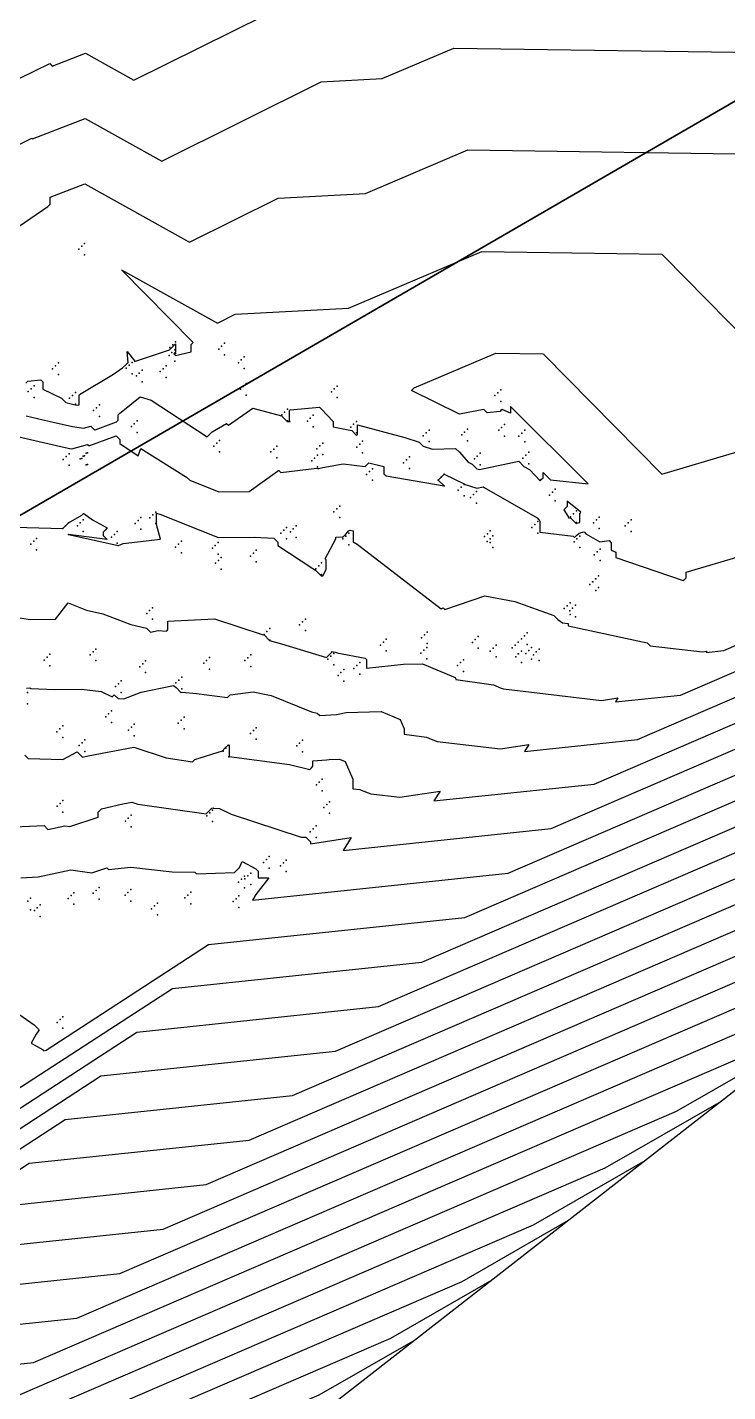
# Model space of a CAD drawing. Header units: metres. Extents: x 419582 to 423558, y 4805372 to 4807539.
# Drawn here: x 421472.05 to 421496.29, y 4806213.35 to 4806260.57 of the extents above; entities that cross this region are included whole.
import ezdxf

# ---------------------------------------------------------------- set-up
doc = ezdxf.new("R2010")
doc.units = ezdxf.units.M
doc.linetypes.add('PHANTOM', pattern=[2.5, 1.25, -0.25, 0.25, -0.25, 0.25, -0.25])
for name, color, linetype in [('C-TINN', 4, 'Continuous'), ('C-TINN-BNDY', 110, 'Continuous'), ('C-TOPO-MAJR', 9, 'Continuous'), ('C-TOPO-MINR', 8, 'Continuous'), ('LS', 7, 'Continuous')]:
    doc.layers.add(name, color=color, linetype=linetype)
doc.styles.get("Standard").update_dxf_attribs({"font": 'simplex.shx'})

# ---------------------------------------------------------------- blocks, each defined once
blk = doc.blocks.new('AN30 +0 +0')
at = {"linetype": 'PHANTOM', "flags": 128}
for points in [[(0, -11.382), (0, 11.382)], [(-11.382, 0), (11.382, 0)]]:
    blk.add_lwpolyline(points, dxfattribs=at)
at = {"flags": 128}
blk.add_lwpolyline([(-4.744, -4.744), (-4.744, 4.744), (4.744, 4.744), (4.744, -4.744)], close=True, dxfattribs=at)
at = {"layer": 'LS', "insert": (-3.273, -0.383), "char_height": 0.51577, "width": 9.13592, "attachment_point": 1}
blk.add_mtext('AN30\\PBase +0 Leg +0', dxfattribs=at)

msp = doc.modelspace()

# ---------------------------------------------------------------- linework, layer by layer
at = {"color": 31, "lineweight": 30, "true_color": 0xffbd7a, "elevation": 1718.013}
msp.add_lwpolyline([(423449.834, 4807399.592), (423130.593, 4807500.114), (421950.92, 4806612.998), (421795.045, 4806430.988), (421305.015, 4806147.038), (421305.015, 4806147.038), (420630.083, 4805770.97), (419765.157, 4805549.54), (419617.356, 4805580.088)], dxfattribs=at)
at = {"layer": 'C-TINN', "color": 4, "linetype": 'Continuous', "lineweight": -3}
for p in [(421473.83, 4806252.89, 1717.91), (421473.93, 4806252.99, 1717.91), (421474.03, 4806253.09, 1717.91), (421474.03, 4806252.69, 1717.91), (421476.98, 4806249.48, 1717.86), (421477.08, 4806249.58, 1717.86), (421477.18, 4806249.68, 1717.86), (421478.67, 4806249.43, 1718.25), (421478.77, 4806249.53, 1718.25), (421478.87, 4806249.63, 1718.25), (421473.12, 4806248.95, 1717.82), (421475.67, 4806248.97, 1718.01), (421476.95, 4806249.21, 1718.39), (421477.05, 4806249.31, 1718.39), (421477.15, 4806249.41, 1718.39), (421477.15, 4806249.01, 1718.39), (421477.18, 4806249.28, 1717.86), (421478.87, 4806249.23, 1718.25), (421479.35, 4806248.96, 1718.66), (421479.45, 4806249.06, 1718.66), (421479.55, 4806249.16, 1718.66), (421472.92, 4806248.75, 1717.82), (421473.02, 4806248.85, 1717.82), (421473.12, 4806248.55, 1717.82), (421475.47, 4806248.77, 1718.01), (421475.57, 4806248.87, 1718.01), (421475.67, 4806248.57, 1718.01), (421475.82, 4806248.5, 1718.52), (421475.92, 4806248.6, 1718.52), (421476.02, 4806248.7, 1718.52), (421476.65, 4806248.65, 1718.18), (421476.75, 4806248.75, 1718.18), (421476.85, 4806248.85, 1718.18), (421479.55, 4806248.76, 1718.66), (421472.18, 4806248.06, 1718.1), (421472.28, 4806248.16, 1718.1), (421476.02, 4806248.3, 1718.52), (421476.85, 4806248.45, 1718.18), (421479.42, 4806248.04, 1718.74), (421479.52, 4806248.14, 1718.74), (421479.62, 4806248.24, 1718.74), (421482.67, 4806248.05, 1718.68), (421482.77, 4806248.15, 1718.68), (421488.43, 4806248.02, 1719.36), (421472.08, 4806247.96, 1718.1), (421472.28, 4806247.76, 1718.1), (421473.51, 4806247.73, 1717.97), (421473.61, 4806247.83, 1717.97), (421473.71, 4806247.93, 1717.97), (421473.71, 4806247.53, 1717.97), (421479.62, 4806247.84, 1718.74), (421482.57, 4806247.95, 1718.68), (421482.77, 4806247.75, 1718.68), (421488.23, 4806247.82, 1719.36), (421488.33, 4806247.92, 1719.36), (421488.43, 4806247.62, 1719.36), (421474.34, 4806247.3, 1718.14), (421474.44, 4806247.4, 1718.14), (421474.54, 4806247.5, 1718.14), (421474.54, 4806247.1, 1718.14), (421480.85, 4806247.15, 1718.98), (421480.95, 4806247.25, 1718.98), (421481.05, 4806247.35, 1718.98), (421481.94, 4806247.14, 1719.17), (421475.65, 4806246.75, 1719.75), (421475.75, 4806246.85, 1719.75), (421475.85, 4806246.95, 1719.75), (421481.05, 4806246.95, 1718.98), (421481.74, 4806246.94, 1719.17), (421481.84, 4806247.04, 1719.17), (421481.94, 4806246.74, 1719.17), (421483.24, 4806246.73, 1718.85), (421483.34, 4806246.83, 1718.85), (421483.44, 4806246.93, 1718.85), (421485.95, 4806246.63, 1718.69), (421487.28, 4806246.66, 1718.48), (421488.36, 4806246.62, 1718.33), (421488.46, 4806246.72, 1718.33), (421488.56, 4806246.82, 1718.33), (421489.26, 4806246.62, 1718.48), (421475.85, 4806246.55, 1719.75), (421478.6, 4806246.17, 1719.13), (421478.7, 4806246.27, 1719.13), (421482.27, 4806246.18, 1719.85), (421483.44, 4806246.53, 1718.85), (421483.55, 4806246.14, 1719.71), (421483.65, 4806246.24, 1719.71), (421485.75, 4806246.43, 1718.69), (421485.85, 4806246.53, 1718.69), (421485.95, 4806246.23, 1718.69), (421487.08, 4806246.46, 1718.48), (421487.18, 4806246.56, 1718.48), (421487.28, 4806246.26, 1718.48), (421488.56, 4806246.42, 1718.33), (421489.06, 4806246.42, 1718.48), (421489.16, 4806246.52, 1718.48), (421489.26, 4806246.22, 1718.48), (421473.39, 4806245.71, 1720.24), (421473.49, 4806245.81, 1720.24), (421473.93, 4806245.64, 1720.47), (421473.98, 4806245.73, 1720.48), (421474.03, 4806245.74, 1720.47), (421474.08, 4806245.83, 1720.48), (421474.13, 4806245.84, 1720.47), (421478.5, 4806246.07, 1719.13), (421478.7, 4806245.87, 1719.13), (421480.48, 4806245.87, 1719.8), (421480.58, 4806245.97, 1719.8), (421480.68, 4806246.07, 1719.8), (421480.68, 4806245.67, 1719.8), (421481.99, 4806245.66, 1719.98), (421482.07, 4806245.98, 1719.85), (421482.09, 4806245.76, 1719.98), (421482.17, 4806246.08, 1719.85), (421482.27, 4806245.78, 1719.85), (421483.45, 4806246.04, 1719.71), (421483.65, 4806245.84, 1719.71), (421485.27, 4806245.7, 1719.71), (421487.62, 4806245.73, 1718.74), (421487.72, 4806245.83, 1718.74), (421489.2, 4806245.66, 1718.88), (421489.3, 4806245.76, 1718.88), (421489.4, 4806245.86, 1718.88), (421473.29, 4806245.61, 1720.24), (421473.49, 4806245.41, 1720.24), (421473.88, 4806245.63, 1720.48), (421474.08, 4806245.43, 1720.48), (421474.13, 4806245.44, 1720.47), (421481.89, 4806245.56, 1719.98), (421482.09, 4806245.36, 1719.98), (421483.89, 4806245.19, 1720.17), (421483.99, 4806245.29, 1720.17), (421485.07, 4806245.5, 1719.71), (421485.17, 4806245.6, 1719.71), (421485.27, 4806245.3, 1719.71), (421487.52, 4806245.63, 1718.74), (421487.72, 4806245.43, 1718.74), (421489.4, 4806245.46, 1718.88), (421483.79, 4806245.09, 1720.17), (421483.99, 4806244.89, 1720.17), (421486.27, 4806244.9, 1720), (421486.37, 4806245, 1720), (421486.47, 4806245.1, 1720), (421486.47, 4806244.7, 1720), (421487.16, 4806244.75, 1720.02), (421486.96, 4806244.55, 1720.02), (421487.06, 4806244.65, 1720.02), (421487.16, 4806244.35, 1720.02), (421487.39, 4806244.3, 1720.19), (421487.49, 4806244.4, 1720.19), (421487.59, 4806244.5, 1720.19), (421490.12, 4806244.38, 1719.1), (421490.22, 4806244.48, 1719.1), (421490.32, 4806244.58, 1719.1), (421476.49, 4806243.79, 1720.99), (421482.66, 4806243.8, 1720.43), (421482.76, 4806243.9, 1720.43), (421482.86, 4806244, 1720.43), (421487.59, 4806244.1, 1720.19), (421490.32, 4806244.18, 1719.1), (421491.05, 4806243.83, 1718.92), (421473.37, 4806243.32, 1721), (421473.47, 4806243.42, 1721), (421473.78, 4806243.32, 1721.07), (421473.88, 4806243.42, 1721.07), (421473.98, 4806243.52, 1721.07), (421475.78, 4806243.4, 1720.66), (421475.88, 4806243.5, 1720.66), (421475.98, 4806243.6, 1720.66), (421476.29, 4806243.59, 1720.99), (421476.39, 4806243.69, 1720.99), (421476.49, 4806243.39, 1720.99), (421481.35, 4806243.31, 1720.72), (421482.86, 4806243.6, 1720.43), (421489.61, 4806243.36, 1720.08), (421489.71, 4806243.46, 1720.08), (421490.85, 4806243.63, 1718.92), (421490.95, 4806243.73, 1718.92), (421491.05, 4806243.43, 1718.92), (421491.64, 4806243.42, 1719.32), (421491.74, 4806243.52, 1719.32), (421491.84, 4806243.62, 1719.32), (421492.74, 4806243.32, 1719.35), (421492.84, 4806243.42, 1719.35), (421492.94, 4806243.52, 1719.35), (421472.37, 4806242.88, 1721.42), (421473.27, 4806243.22, 1721), (421473.47, 4806243.02, 1721), (421473.98, 4806243.12, 1721.07), (421474.96, 4806242.92, 1720.97), (421475.06, 4806243.02, 1720.97), (421475.16, 4806243.12, 1720.97), (421475.98, 4806243.2, 1720.66), (421480.82, 4806243.06, 1720.92), (421480.92, 4806243.16, 1720.92), (421481.02, 4806243.26, 1720.92), (421481.02, 4806242.86, 1720.92), (421481.15, 4806243.11, 1720.72), (421481.25, 4806243.21, 1720.72), (421481.35, 4806242.91, 1720.72), (421482.97, 4806242.86, 1721.05), (421483.07, 4806242.96, 1721.05), (421483.17, 4806243.06, 1721.05), (421487.87, 4806242.94, 1720.25), (421487.97, 4806243.04, 1720.25), (421488.06, 4806242.87, 1720.34), (421488.07, 4806243.14, 1720.25), (421488.16, 4806242.97, 1720.34), (421489.51, 4806243.26, 1720.08), (421489.71, 4806243.06, 1720.08), (421491.07, 4806242.86, 1720.31), (421491.17, 4806242.96, 1720.31), (421491.84, 4806243.22, 1719.32), (421492.94, 4806243.12, 1719.35), (421472.17, 4806242.68, 1721.42), (421472.27, 4806242.78, 1721.42), (421472.37, 4806242.48, 1721.42), (421475.16, 4806242.72, 1720.97), (421477.18, 4806242.58, 1721.26), (421477.28, 4806242.68, 1721.26), (421477.38, 4806242.78, 1721.26), (421477.38, 4806242.38, 1721.26), (421478.45, 4806242.54, 1721.11), (421478.55, 4806242.64, 1721.11), (421478.65, 4806242.74, 1721.11), (421478.65, 4806242.34, 1721.11), (421479.87, 4806242.37, 1721.2), (421479.97, 4806242.47, 1721.2), (421483.17, 4806242.66, 1721.05), (421487.96, 4806242.77, 1720.34), (421488.07, 4806242.74, 1720.25), (421488.16, 4806242.57, 1720.34), (421490.97, 4806242.76, 1720.31), (421491.17, 4806242.56, 1720.31), (421491.77, 4806242.41, 1720.37), (421491.87, 4806242.51, 1720.37), (421478.56, 4806242.02, 1721.2), (421478.66, 4806242.12, 1721.2), (421478.76, 4806242.22, 1721.2), (421479.77, 4806242.27, 1721.2), (421479.97, 4806242.07, 1721.2), (421482.13, 4806241.93, 1720.99), (421482.23, 4806242.03, 1720.99), (421491.67, 4806242.31, 1720.37), (421491.87, 4806242.11, 1720.37), (421478.76, 4806241.82, 1721.2), (421482.03, 4806241.83, 1720.99), (421482.23, 4806241.63, 1720.99), (421491.71, 4806241.48, 1720.75), (421491.72, 4806241.48, 1720.74), (421491.81, 4806241.58, 1720.75), (421491.52, 4806241.28, 1720.74), (421491.61, 4806241.38, 1720.75), (421491.62, 4806241.38, 1720.74), (421491.72, 4806241.08, 1720.74), (421491.81, 4806241.18, 1720.75), (421476.38, 4806240.48, 1721.77), (421490.63, 4806240.45, 1720.85), (421490.73, 4806240.55, 1720.85), (421490.83, 4806240.65, 1720.85), (421490.92, 4806240.47, 1720.88), (421491.02, 4806240.57, 1720.88), (421476.18, 4806240.28, 1721.77), (421476.28, 4806240.38, 1721.77), (421476.38, 4806240.08, 1721.77), (421481.57, 4806239.99, 1721.37), (421481.67, 4806240.09, 1721.37), (421490.82, 4806240.37, 1720.88), (421490.83, 4806240.25, 1720.85), (421491.02, 4806240.17, 1720.88), (421480.24, 4806239.56, 1721.99), (421480.34, 4806239.66, 1721.99), (421480.44, 4806239.76, 1721.99), (421481.47, 4806239.89, 1721.37), (421481.67, 4806239.69, 1721.37), (421485.79, 4806239.54, 1721.24), (421485.89, 4806239.64, 1721.24), (421489.25, 4806239.51, 1721.38), (421489.35, 4806239.61, 1721.38), (421474.42, 4806239.05, 1722.51), (421480.44, 4806239.36, 1721.99), (421484.27, 4806239.19, 1721.46), (421484.37, 4806239.29, 1721.46), (421484.47, 4806239.39, 1721.46), (421485.69, 4806239.44, 1721.24), (421485.87, 4806239.11, 1721.9), (421485.89, 4806239.24, 1721.24), (421487.45, 4806239.28, 1721.56), (421487.55, 4806239.38, 1721.56), (421487.65, 4806239.48, 1721.56), (421487.65, 4806239.08, 1721.56), (421488.17, 4806239.08, 1721.56), (421488.27, 4806239.18, 1721.56), (421488.83, 4806239.09, 1721.32), (421488.93, 4806239.19, 1721.32), (421489.03, 4806239.29, 1721.32), (421489.15, 4806239.41, 1721.38), (421489.35, 4806239.21, 1721.38), (421489.5, 4806239.1, 1721.59), (421489.76, 4806239.05, 1721.46), (421472.63, 4806238.67, 1722.59), (421472.73, 4806238.77, 1722.59), (421472.83, 4806238.87, 1722.59), (421474.22, 4806238.85, 1722.51), (421474.32, 4806238.95, 1722.51), (421474.42, 4806238.65, 1722.51), (421476.14, 4806238.64, 1722.51), (421478.15, 4806238.56, 1722.62), (421478.25, 4806238.66, 1722.62), (421478.35, 4806238.76, 1722.62), (421479.58, 4806238.65, 1722.66), (421479.68, 4806238.75, 1722.66), (421479.78, 4806238.85, 1722.66), (421482.45, 4806238.7, 1722.04), (421482.55, 4806238.8, 1722.04), (421482.65, 4806238.9, 1722.04), (421483.55, 4806238.58, 1722.19), (421484.47, 4806238.99, 1721.46), (421485.67, 4806238.91, 1721.9), (421485.77, 4806239.01, 1721.9), (421485.87, 4806238.71, 1721.9), (421487.04, 4806238.58, 1721.85), (421487.14, 4806238.68, 1721.85), (421488.07, 4806238.98, 1721.56), (421488.27, 4806238.78, 1721.56), (421488.95, 4806238.78, 1721.58), (421489.03, 4806238.89, 1721.32), (421489.05, 4806238.88, 1721.58), (421489.15, 4806238.98, 1721.58), (421489.15, 4806238.58, 1721.58), (421489.3, 4806238.9, 1721.59), (421489.4, 4806239, 1721.59), (421489.5, 4806238.7, 1721.59), (421489.56, 4806238.85, 1721.46), (421489.66, 4806238.95, 1721.46), (421489.76, 4806238.65, 1721.46), (421472.83, 4806238.47, 1722.59), (421475.94, 4806238.44, 1722.51), (421476.04, 4806238.54, 1722.51), (421476.14, 4806238.24, 1722.51), (421478.35, 4806238.36, 1722.62), (421479.78, 4806238.45, 1722.66), (421482.65, 4806238.5, 1722.04), (421482.8, 4806238.14, 1722.27), (421482.9, 4806238.24, 1722.27), (421483, 4806238.34, 1722.27), (421483.35, 4806238.38, 1722.19), (421483.45, 4806238.48, 1722.19), (421483.55, 4806238.18, 1722.19), (421486.94, 4806238.48, 1721.85), (421487.14, 4806238.28, 1721.85), (421475.1, 4806237.75, 1722.8), (421475.2, 4806237.85, 1722.8), (421475.3, 4806237.95, 1722.8), (421477.19, 4806237.88, 1722.95), (421477.29, 4806237.98, 1722.95), (421477.39, 4806238.08, 1722.95), (421477.39, 4806237.68, 1722.95), (421483, 4806237.94, 1722.27), (421472.05, 4806237.55, 1723.07), (421472.05, 4806237.15, 1723.07), (421475.3, 4806237.55, 1722.8), (421474.76, 4806236.71, 1723.4), (421474.86, 4806236.81, 1723.4), (421474.96, 4806236.91, 1723.4), (421477.47, 4806236.69, 1723.37), (421473.17, 4806236.29, 1723.63), (421473.27, 4806236.39, 1723.63), (421474.96, 4806236.51, 1723.4), (421475.55, 4806236.25, 1723.79), (421475.65, 4806236.35, 1723.79), (421475.75, 4806236.45, 1723.79), (421477.27, 4806236.49, 1723.37), (421477.37, 4806236.59, 1723.37), (421477.47, 4806236.29, 1723.37), (421479.87, 4806236.23, 1723.48), (421479.97, 4806236.33, 1723.48), (421473.07, 4806236.19, 1723.63), (421473.27, 4806235.99, 1723.63), (421473.94, 4806235.81, 1723.91), (421474.04, 4806235.91, 1723.91), (421475.75, 4806236.05, 1723.79), (421479.02, 4806235.72, 1724.01), (421479.77, 4806236.13, 1723.48), (421479.97, 4806235.93, 1723.48), (421481.47, 4806235.8, 1723.52), (421481.57, 4806235.9, 1723.52), (421473.84, 4806235.71, 1723.91), (421474.04, 4806235.51, 1723.91), (421478.82, 4806235.52, 1724.01), (421478.92, 4806235.62, 1724.01), (421479.02, 4806235.32, 1724.01), (421481.37, 4806235.7, 1723.52), (421481.57, 4806235.5, 1723.52), (421482.05, 4806234.35, 1724.42), (421482.15, 4806234.45, 1724.42), (421482.25, 4806234.55, 1724.42), (421482.25, 4806234.15, 1724.42), (421473.08, 4806233.61, 1724.69), (421473.18, 4806233.71, 1724.69), (421473.28, 4806233.81, 1724.69), (421473.28, 4806233.41, 1724.69), (421478.36, 4806233.38, 1725.04), (421478.46, 4806233.48, 1725.04), (421482.31, 4806233.57, 1724.45), (421482.41, 4806233.67, 1724.45), (421482.51, 4806233.77, 1724.45), (421482.51, 4806233.37, 1724.45), (421475.44, 4806233.1, 1725.24), (421475.54, 4806233.2, 1725.24), (421475.64, 4806233.3, 1725.24), (421475.64, 4806232.9, 1725.24), (421478.26, 4806233.28, 1725.04), (421478.46, 4806233.08, 1725.04), (421482.04, 4806232.93, 1724.83), (421481.84, 4806232.73, 1724.83), (421481.94, 4806232.83, 1724.83), (421482.04, 4806232.53, 1724.83), (421480.22, 4806231.67, 1725.59), (421480.32, 4806231.77, 1725.59), (421480.42, 4806231.87, 1725.59), (421480.81, 4806231.55, 1725.73), (421480.91, 4806231.65, 1725.73), (421481.01, 4806231.75, 1725.73), (421479.46, 4806231.09, 1726.18), (421479.56, 4806231.19, 1726.18), (421479.58, 4806231.1, 1726.28), (421479.68, 4806231.2, 1726.28), (421479.78, 4806231.3, 1726.28), (421480.42, 4806231.47, 1725.59), (421481.01, 4806231.35, 1725.73), (421473.66, 4806230.62, 1726.52), (421474.33, 4806230.6, 1726.32), (421474.43, 4806230.7, 1726.32), (421474.53, 4806230.8, 1726.32), (421475.43, 4806230.53, 1726.42), (421475.53, 4806230.63, 1726.42), (421475.63, 4806230.73, 1726.42), (421477.6, 4806230.54, 1726.34), (421477.7, 4806230.64, 1726.34), (421479.36, 4806230.99, 1726.18), (421479.56, 4806230.79, 1726.18), (421479.78, 4806230.9, 1726.28), (421472.06, 4806230.33, 1726.6), (421472.16, 4806230.43, 1726.6), (421472.39, 4806230.1, 1726.43), (421472.49, 4806230.2, 1726.43), (421473.46, 4806230.42, 1726.52), (421473.56, 4806230.52, 1726.52), (421473.66, 4806230.22, 1726.52), (421474.53, 4806230.4, 1726.32), (421475.63, 4806230.33, 1726.42), (421476.35, 4806230.06, 1726.39), (421476.45, 4806230.16, 1726.39), (421476.55, 4806230.26, 1726.39), (421477.5, 4806230.44, 1726.34), (421477.7, 4806230.24, 1726.34), (421479.17, 4806230.31, 1726.15), (421479.27, 4806230.41, 1726.15), (421479.37, 4806230.51, 1726.15), (421479.37, 4806230.11, 1726.15), (421472.16, 4806230.03, 1726.6), (421472.29, 4806230, 1726.43), (421472.49, 4806229.8, 1726.43), (421476.55, 4806229.86, 1726.39), (421473.28, 4806226.33, 1726.46), (421473.08, 4806226.13, 1726.46), (421473.18, 4806226.23, 1726.46), (421473.28, 4806225.93, 1726.46)]:
    msp.add_point(p, dxfattribs=at)
at = {"layer": 'C-TINN-BNDY', "color": 110, "linetype": 'Continuous', "lineweight": -3, "flags": 128}
msp.add_lwpolyline([(422724.87, 4807165.92), (422697.08, 4807146.67), (422577.28, 4807048.8), (422494.93, 4806993.73), (422433.35, 4806948.24), (422390.21, 4806913.55), (422303.24, 4806847.72), (422229.68, 4806793.83), (422213.19, 4806781.58), (422179.34, 4806755.48), (422143.63, 4806726.94), (422090.94, 4806686.36), (421935.65, 4806537.41), (421807.76, 4806419.27), (421798.23, 4806410.98), (421750.84, 4806385.06), (421712.43, 4806364.25), (421678.37, 4806344.94), (421648.74, 4806328.11), (421541.25, 4806258.62), (421434.62, 4806175.52), (421305.47, 4806115.01), (421187.67, 4806058.56)], dxfattribs=at)
at = {"layer": 'C-TOPO-MAJR', "color": 9, "linetype": 'Continuous', "lineweight": -3, "flags": 128}
for points, elevation in [([(421466.067, 4806260.953), (421465.028, 4806260.218), (421464.305, 4806259.41), (421464.259, 4806259.364), (421464.213, 4806259.317), (421465.528, 4806257.925), (421465.431, 4806257.828), (421465.333, 4806257.73), (421465.523, 4806257.719), (421465.59, 4806257.687), (421465.594, 4806257.691), (421465.786, 4806257.499), (421465.79, 4806257.504), (421465.946, 4806257.493), (421465.951, 4806257.498), (421465.956, 4806257.502), (421465.956, 4806257.883), (421470.739, 4806258.293), (421472.824, 4806259.31), (421472.912, 4806259.221), (421474.061, 4806259.666), (421475.731, 4806258.738), (421483.71, 4806262.694)], 1715), ([(421471.101, 4806232.876), (421472.624, 4806232.949), (421472.761, 4806232.812), (421473.344, 4806232.937), (421473.518, 4806232.914), (421474.497, 4806233.235), (421474.497, 4806233.41), (421474.554, 4806233.466), (421474.61, 4806233.523), (421475.351, 4806233.699), (421475.658, 4806233.755), (421475.875, 4806233.684), (421478.241, 4806233.352), (421478.339, 4806233.45), (421478.436, 4806233.547), (421478.474, 4806233.559), (421478.482, 4806233.551), (421478.692, 4806233.536), (421479.104, 4806233.337), (421481.522, 4806232.538), (421481.683, 4806232.545), (421481.845, 4806232.383), (421481.845, 4806232.307), (421483.256, 4806232.527), (421482.98, 4806232.081), (421490.177, 4806232.84), (421526.663, 4806248.575)], 1725), ([(421471.707, 4806246.405), (421473.354, 4806246.029), (421473.513, 4806245.992), (421473.587, 4806245.98), (421474.133, 4806246.132), (421474.174, 4806246.091), (421474.213, 4806246.094), (421475.122, 4806246.434), (421475.253, 4806246.303), (421475.253, 4806246.165), (421475.886, 4806245.74), (421475.979, 4806245.994), (421477.56, 4806245.004), (421477.666, 4806244.897), (421478.678, 4806244.495), (421479.73, 4806244.504), (421480.705, 4806245.204), (421480.723, 4806245.222), (421480.741, 4806245.24), (421480.826, 4806245.157), (421482.07, 4806245.305), (421482.115, 4806245.291), (421482.12, 4806245.295), (421482.124, 4806245.3), (421482.269, 4806245.332), (421482.982, 4806245.457), (421483.738, 4806245.367), (421483.801, 4806245.43), (421483.864, 4806245.493), (421484.389, 4806245.368), (421484.389, 4806245.115), (421484.463, 4806245.042), (421486.47, 4806244.7), (421486.27, 4806244.9), (421486.37, 4806245), (421486.47, 4806245.1), (421487.166, 4806244.764), (421487.169, 4806244.761), (421487.607, 4806244.622), (421487.824, 4806244.668), (421487.853, 4806244.639), (421489.689, 4806243.593), (421489.743, 4806243.535), (421489.76, 4806243.519), (421489.789, 4806243.472), (421489.789, 4806243.099), (421490.943, 4806242.954), (421490.988, 4806242.909), (421491.066, 4806242.987), (421491.143, 4806243.065), (421491.317, 4806243.104), (421491.38, 4806243.041), (421491.859, 4806242.76), (421492.186, 4806242.804), (421492.258, 4806242.731), (421492.258, 4806242.476), (421492.415, 4806242.405), (421492.415, 4806242.219), (421494.748, 4806241.419), (421494.799, 4806241.47), (421494.849, 4806241.52), (421494.849, 4806241.717), (421497.702, 4806242.558)], 1720), ([(421469.453, 4806220.94), (421474.594, 4806224.283), (421482.714, 4806225.14), (421514.298, 4806238.761)], 1730), ([(421431.971, 4806219.843), (421440.159, 4806219.659), (421450.181, 4806218.248), (421450.253, 4806218.32), (421450.326, 4806218.393), (421452.84, 4806218.569), (421452.895, 4806218.514), (421455.885, 4806220.816), (421455.885, 4806220.661), (421456.93, 4806219.662), (421455.919, 4806217.837), (421462.394, 4806214.087), (421462.362, 4806213.606), (421464.047, 4806213.891), (421468.39, 4806216.716), (421475.25, 4806217.44), (421501.933, 4806228.947)], 1735), ([(421406.713, 4806206.589), (421415.83, 4806206.88), (421419.245, 4806207.231), (421419.258, 4806207.245), (421419.272, 4806207.259), (421433.275, 4806211.274), (421449.217, 4806210.915), (421449.379, 4806210.753), (421449.584, 4806210.952), (421449.584, 4806210.881), (421456.021, 4806207.154), (421455.969, 4806206.391), (421458.642, 4806206.843), (421462.187, 4806209.149), (421467.787, 4806209.74), (421489.569, 4806219.133), (421493.427, 4806221.35)], 1740)]:
    msp.add_lwpolyline(points, dxfattribs=dict(at, elevation=elevation))
at = {"layer": 'C-TOPO-MINR', "color": 8, "linetype": 'Continuous', "lineweight": -3, "flags": 128}
for points, elevation in [([(421470.259, 4806255.775), (421472.206, 4806256.725), (421472.229, 4806256.702), (421474.051, 4806257.406), (421476.697, 4806255.935), (421482.22, 4806258.674), (421484.332, 4806258.79), (421486.812, 4806259.842), (421502.204, 4806259.621)], 1716), ([(421470.95, 4806253.125), (421472.757, 4806254.366), (421472.798, 4806254.407), (421472.84, 4806254.449), (421472.84, 4806254.683), (421474.04, 4806255.146), (421477.663, 4806253.133), (421480.731, 4806254.655), (421483.749, 4806254.82), (421487.294, 4806256.324), (421498.105, 4806256.168)], 1717), ([(421471.618, 4806243.271), (421473.27, 4806243.22), (421473.37, 4806243.32), (421473.47, 4806243.42), (421473.939, 4806243.679), (421473.992, 4806243.747), (421473.997, 4806243.744), (421474.304, 4806243.517), (421474.806, 4806243.24), (421474.736, 4806243.17), (421474.666, 4806243.1), (421474.666, 4806242.98), (421474.806, 4806242.84), (421473.47, 4806243.02), (421475.146, 4806242.649), (421475.198, 4806242.628), (421475.202, 4806242.632), (421475.206, 4806242.636), (421475.369, 4806242.706), (421476.66, 4806242.849), (421476.516, 4806243.36), (421476.519, 4806243.364), (421476.523, 4806243.367), (421476.523, 4806243.753), (421476.67, 4806243.702), (421478.653, 4806242.914), (421479.906, 4806242.925), (421480.577, 4806242.891), (421480.72, 4806242.749), (421480.72, 4806242.634), (421481.932, 4806241.841), (421482.021, 4806241.784), (421482.215, 4806241.589), (421482.276, 4806241.58), (421482.278, 4806241.582), (421482.387, 4806241.802), (421482.387, 4806242.135), (421482.353, 4806242.168), (421482.725, 4806242.868), (421482.725, 4806242.928), (421482.945, 4806242.936), (421482.961, 4806242.92), (421483.053, 4806243.012), (421483.145, 4806243.104), (421483.145, 4806243.136), (421483.217, 4806243.164), (421483.327, 4806243.138), (421483.327, 4806242.757), (421483.464, 4806242.678), (421486.37, 4806240.44), (421486.442, 4806240.475), (421486.495, 4806240.421), (421487.884, 4806240.898), (421488.915, 4806240.692), (421490.268, 4806240.212), (421490.411, 4806240.069), (421490.567, 4806239.955), (421490.759, 4806239.938), (421490.759, 4806239.856), (421493.495, 4806239.271), (421493.606, 4806239.16), (421495.409, 4806238.95), (421495.562, 4806238.974), (421495.538, 4806238.936), (421496.148, 4806239), (421536.554, 4806256.426)], 1721), ([(421471.563, 4806240.165), (421472.147, 4806240.071), (421473.02, 4806240.08), (421473.461, 4806240.655), (421474.099, 4806240.391), (421474.665, 4806240.265), (421475.633, 4806239.898), (421476.168, 4806239.77), (421476.305, 4806239.632), (421476.577, 4806239.69), (421476.859, 4806239.669), (421476.886, 4806239.696), (421476.913, 4806239.723), (421476.913, 4806240.015), (421478.529, 4806240.096), (421480.21, 4806239.547), (421480.233, 4806239.549), (421480.43, 4806239.352), (421480.43, 4806239.346), (421480.842, 4806239.228), (421482.403, 4806238.759), (421482.497, 4806238.853), (421482.591, 4806238.947), (421482.591, 4806238.971), (421482.769, 4806238.927), (421482.762, 4806238.92), (421483.737, 4806238.739), (421483.789, 4806238.687), (421483.789, 4806238.391), (421485.07, 4806238.527), (421485.726, 4806238.545), (421486.855, 4806238.062), (421486.873, 4806238.02), (421486.873, 4806237.997), (421488.178, 4806237.818), (421488.451, 4806237.696), (421488.523, 4806237.669), (421491.918, 4806237.274), (421492.485, 4806237.362), (421492.399, 4806237.222), (421494.655, 4806237.46), (421534.081, 4806254.463)], 1722), ([(421471.996, 4806248.25), (421472.064, 4806248.318), (421472.509, 4806248.371), (421472.58, 4806248.299), (421472.58, 4806248.042), (421473.226, 4806247.737), (421473.38, 4806247.583), (421473.707, 4806247.507), (421473.821, 4806247.489), (421473.839, 4806247.507), (421473.839, 4806247.836), (421473.856, 4806247.854), (421475.03, 4806248.56), (421475.346, 4806248.779), (421475.441, 4806248.874), (421475.536, 4806248.969), (421475.506, 4806249.342), (421475.764, 4806249.011), (421475.757, 4806249.004), (421476.972, 4806249.409), (421476.998, 4806249.435), (421477.025, 4806249.462), (421477.098, 4806249.535), (421477.172, 4806249.609), (421477.172, 4806249.314), (421477.146, 4806249.288), (421477.119, 4806249.262), (421477.172, 4806249.209), (421477.715, 4806249.334), (421477.715, 4806249.59), (421477.751, 4806249.626), (421477.787, 4806249.662), (421475.311, 4806252.174), (421478.629, 4806250.331), (421479.242, 4806250.635), (421483.166, 4806250.85), (421487.775, 4806252.805), (421494.005, 4806252.716), (421494.073, 4806252.648), (421497.037, 4806249.64)], 1718), ([(421472.013, 4806237.698), (421472.135, 4806237.713), (421472.164, 4806237.684), (421473.003, 4806237.65), (421473.917, 4806237.661), (421474.607, 4806237.582), (421474.987, 4806237.403), (421475.02, 4806237.437), (421475.053, 4806237.47), (421475.187, 4806237.337), (421475.391, 4806237.328), (421475.991, 4806237.555), (421477.104, 4806237.795), (421477.2, 4806237.715), (421477.376, 4806237.538), (421477.388, 4806237.55), (421477.4, 4806237.562), (421477.904, 4806237.514), (421478.977, 4806237.375), (421479.022, 4806237.419), (421479.066, 4806237.463), (421479.859, 4806237.571), (421480.488, 4806237.442), (421481.879, 4806236.884), (421482.082, 4806236.832), (421482.165, 4806236.749), (421482.745, 4806236.789), (421483.078, 4806236.861), (421484.29, 4806236.894), (421484.952, 4806236.611), (421485.092, 4806236.285), (421485.092, 4806236.108), (421485.865, 4806236.002), (421486.026, 4806235.931), (421486.232, 4806235.853), (421488.428, 4806235.597), (421489.409, 4806235.75), (421489.259, 4806235.508), (421493.162, 4806235.92), (421531.608, 4806252.5)], 1723), ([(421471.965, 4806235.377), (421472.073, 4806235.268), (421473.273, 4806235.229), (421473.775, 4806235.491), (421473.952, 4806235.314), (421474.148, 4806235.36), (421475.734, 4806235.652), (421476.853, 4806235.283), (421477.768, 4806235.154), (421477.806, 4806235.192), (421477.843, 4806235.23), (421478.799, 4806235.532), (421478.897, 4806235.63), (421478.996, 4806235.729), (421478.996, 4806235.735), (421479.034, 4806235.728), (421479.038, 4806235.724), (421479.038, 4806235.332), (421481.121, 4806235.056), (421481.826, 4806234.887), (421481.879, 4806234.94), (421481.933, 4806234.993), (421481.933, 4806235.18), (421482.397, 4806235.212), (421482.495, 4806235.234), (421482.853, 4806235.243), (421483.049, 4806235.16), (421483.311, 4806234.551), (421483.311, 4806234.22), (421483.551, 4806234.187), (421483.601, 4806234.165), (421483.941, 4806234.037), (421484.937, 4806233.921), (421486.332, 4806234.138), (421486.12, 4806233.795), (421491.67, 4806234.38), (421529.136, 4806250.538)], 1724), ([(421472.009, 4806247.118), (421472.789, 4806246.94), (421473.61, 4806246.75), (421473.992, 4806246.69), (421474.244, 4806246.76), (421474.371, 4806246.633), (421474.389, 4806246.635), (421475.133, 4806246.913), (421475.186, 4806246.966), (421475.186, 4806247.153), (421475.24, 4806247.206), (421475.954, 4806247.773), (421476.328, 4806247.667), (421478.274, 4806246.396), (421478.361, 4806246.482), (421478.447, 4806246.568), (421478.94, 4806246.86), (421479.007, 4806246.793), (421479.855, 4806247.381), (421480.843, 4806247.121), (421480.846, 4806247.124), (421481.041, 4806246.929), (421481.144, 4806246.928), (421481.123, 4806246.949), (421481.123, 4806247.307), (421481.133, 4806247.317), (421481.144, 4806247.328), (421482.159, 4806247.421), (421482.228, 4806247.352), (421482.631, 4806246.922), (421482.631, 4806246.735), (421483.095, 4806246.647), (421483.277, 4806246.61), (421483.442, 4806246.445), (421483.459, 4806246.462), (421483.477, 4806246.479), (421483.477, 4806246.81), (421485.112, 4806246.372), (421485.604, 4806246.208), (421485.743, 4806246.069), (421486.073, 4806245.963), (421486.871, 4806245.995), (421487.003, 4806245.863), (421487.303, 4806245.521), (421487.447, 4806245.451), (421487.606, 4806245.292), (421487.697, 4806245.263), (421489.053, 4806245.554), (421489.234, 4806245.372), (421489.431, 4806245.26), (421489.793, 4806244.871), (421489.847, 4806244.925), (421489.902, 4806244.98), (421489.902, 4806245.162), (421490.149, 4806244.909), (421491.46, 4806244.767), (421488.77, 4806247.447), (421488.77, 4806247.211), (421488.475, 4806247.34), (421488.44, 4806247.305), (421488.406, 4806247.27), (421487.96, 4806247.227), (421487.841, 4806247.345), (421487.005, 4806247.181), (421485.339, 4806247.995), (421485.386, 4806248.042), (421485.434, 4806248.089), (421488.257, 4806249.287), (421489.906, 4806249.263), (421489.924, 4806249.245), (421494.002, 4806245.107), (421499.291, 4806246.666)], 1719), ([(421471.825, 4806231.133), (421472.424, 4806231.171), (421473.552, 4806231.413), (421474.285, 4806231.312), (421474.8, 4806231.481), (421474.859, 4806231.422), (421475.634, 4806231.502), (421477.063, 4806231.339), (421477.846, 4806231.33), (421477.899, 4806231.278), (421479.218, 4806231.32), (421479.302, 4806231.404), (421479.386, 4806231.488), (421479.482, 4806231.702), (421479.959, 4806231.45), (421480.04, 4806231.369), (421480.04, 4806231.131), (421480.406, 4806231.129), (421479.956, 4806230.553), (421479.841, 4806230.367), (421488.684, 4806231.3), (421524.19, 4806246.612)], 1726), ([(421469.92, 4806227.681), (421472.28, 4806226.052), (421472.453, 4806225.88), (421472.354, 4806225.729), (421472.182, 4806225.418), (421472.592, 4806225.181), (421472.59, 4806225.151), (421472.696, 4806225.169), (421478.315, 4806228.824), (421487.192, 4806229.76), (421521.717, 4806244.649)], 1727), ([(421471.615, 4806223.759), (421477.075, 4806227.31), (421485.699, 4806228.22), (421519.244, 4806242.686)], 1728), ([(421470.534, 4806222.349), (421475.834, 4806225.797), (421484.206, 4806226.68), (421516.771, 4806240.724)], 1729), ([(421468.372, 4806219.53), (421473.353, 4806222.77), (421481.221, 4806223.6), (421511.825, 4806236.798)], 1731), ([(421467.291, 4806218.12), (421472.112, 4806221.256), (421479.728, 4806222.06), (421509.352, 4806234.835)], 1732), ([(421470.872, 4806219.743), (421478.236, 4806220.52), (421506.879, 4806232.873)], 1733), ([(421405.029, 4806218.459), (421414.135, 4806216.806), (421417.813, 4806216.62), (421428.518, 4806220.502), (421428.674, 4806220.346), (421428.674, 4806220.258), (421430.64, 4806221.25), (421431.71, 4806221.557), (421433.451, 4806221.518), (421449.102, 4806219.314), (421449.16, 4806219.371), (421449.217, 4806219.428), (421453.144, 4806219.703), (421453.23, 4806219.617), (421457.898, 4806223.212), (421457.898, 4806223.196), (421459.531, 4806221.635), (421457.952, 4806218.785), (421463.669, 4806215.474), (421463.64, 4806215.049), (421465.129, 4806215.301), (421469.631, 4806218.229), (421476.743, 4806218.98), (421504.406, 4806230.91)], 1734), ([(421409.264, 4806214.167), (421417.267, 4806212.84), (421417.303, 4806212.876), (421417.339, 4806212.912), (421417.467, 4806212.784), (421417.467, 4806212.64), (421423.232, 4806215.549), (421432.232, 4806218.13), (421446.868, 4806217.8), (421451.259, 4806217.182), (421451.347, 4806217.27), (421451.435, 4806217.358), (421452.537, 4806217.435), (421452.561, 4806217.411), (421453.871, 4806218.419), (421453.871, 4806218.127), (421454.329, 4806217.689), (421453.886, 4806216.889), (421461.12, 4806212.701), (421461.083, 4806212.163), (421462.966, 4806212.482), (421467.15, 4806215.203), (421473.758, 4806215.9), (421499.46, 4806226.984)], 1736), ([(421406.111, 4806210.535), (421415.124, 4806210.26), (421415.124, 4806210.213), (421415.301, 4806210.036), (421416.435, 4806210.073), (421416.717, 4806210.102), (421416.719, 4806210.103), (421416.72, 4806210.104), (421432.753, 4806214.702), (421451.008, 4806214.291), (421451.193, 4806214.105), (421451.271, 4806214.181), (421451.271, 4806214.154), (421458.57, 4806209.927), (421458.526, 4806209.277), (421460.804, 4806209.662), (421464.668, 4806212.176), (421470.772, 4806212.82), (421494.514, 4806223.059), (421498.72, 4806225.475)], 1738), ([(421405.912, 4806212.405), (421413.125, 4806212.185), (421416.73, 4806211.587), (421416.801, 4806211.658), (421416.873, 4806211.73), (421416.93, 4806211.672), (421416.93, 4806211.387), (421419.527, 4806212.698), (421432.493, 4806216.416), (421451.903, 4806215.979), (421452.1, 4806215.781), (421452.114, 4806215.795), (421452.114, 4806215.79), (421459.845, 4806211.314), (421459.805, 4806210.72), (421461.885, 4806211.072), (421465.909, 4806213.689), (421472.265, 4806214.36), (421496.987, 4806225.021)], 1737), ([(421408.693, 4806208.239), (421416.133, 4806208.477), (421417.981, 4806208.666), (421417.988, 4806208.674), (421417.996, 4806208.681), (421433.014, 4806212.988), (421450.112, 4806212.603), (421450.286, 4806212.429), (421450.427, 4806212.566), (421450.427, 4806212.517), (421457.296, 4806208.54), (421457.248, 4806207.834), (421459.723, 4806208.253), (421463.428, 4806210.662), (421469.28, 4806211.28), (421492.042, 4806221.096), (421496.073, 4806223.412)], 1739), ([(421407.225, 4806205.019), (421415.527, 4806205.284), (421420.508, 4806205.796), (421420.528, 4806205.816), (421420.548, 4806205.836), (421433.535, 4806209.56), (421448.322, 4806209.227), (421448.472, 4806209.077), (421448.74, 4806209.338), (421448.74, 4806209.245), (421454.746, 4806205.767), (421454.691, 4806204.948), (421457.561, 4806205.433), (421460.946, 4806207.635), (421466.294, 4806208.2), (421487.096, 4806217.17), (421490.78, 4806219.287)], 1741), ([(421407.736, 4806203.449), (421415.224, 4806203.688), (421421.772, 4806204.361), (421421.798, 4806204.387), (421421.824, 4806204.413), (421433.796, 4806207.846), (421447.426, 4806207.54), (421447.565, 4806207.401), (421447.897, 4806207.723), (421447.897, 4806207.608), (421453.472, 4806204.38), (421453.412, 4806203.505), (421456.48, 4806204.024), (421459.706, 4806206.122), (421464.802, 4806206.659), (421484.623, 4806215.207), (421488.133, 4806217.225)], 1742), ([(421408.248, 4806201.879), (421414.921, 4806202.092), (421423.036, 4806202.926), (421423.068, 4806202.958), (421423.1, 4806202.991), (421434.057, 4806206.133), (421446.531, 4806205.852), (421446.658, 4806205.725), (421447.053, 4806206.109), (421447.053, 4806205.972), (421452.197, 4806202.994), (421452.134, 4806202.062), (421455.399, 4806202.614), (421458.465, 4806204.608), (421463.309, 4806205.119), (421482.15, 4806213.245), (421485.487, 4806215.162)], 1743)]:
    msp.add_lwpolyline(points, dxfattribs=dict(at, elevation=elevation))
at = {"layer": 'C-TOPO-MINR', "color": 8, "linetype": 'Continuous', "lineweight": -3, "elevation": 1719, "flags": 128}
msp.add_lwpolyline([(421490.614, 4806243.874), (421490.771, 4806243.618), (421490.771, 4806243.591), (421490.857, 4806243.58), (421491.045, 4806243.391), (421491.051, 4806243.397), (421491.057, 4806243.403), (421491.168, 4806243.428), (421491.168, 4806243.748), (421491.188, 4806243.768), (421491.208, 4806243.788), (421490.726, 4806244.163), (421490.726, 4806243.986), (421490.67, 4806243.93), (421490.614, 4806243.874)], close=True, dxfattribs=at)

# ---------------------------------------------------------------- block references
at = {"rotation": 30.09033251}
msp.add_blockref('AN30 +0 +0', (421464.635, 4806239.532, 1766.457), dxfattribs=at)

doc.saveas('drawing.dxf')
